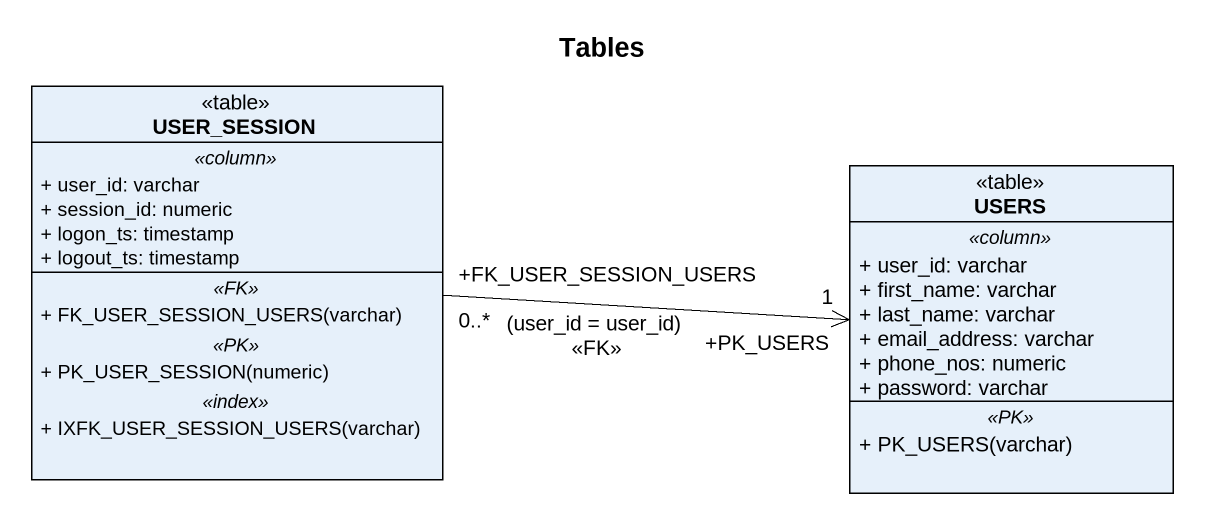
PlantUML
@startuml
title Tables
hide circle
hide empty members
skinparam classAttributeIconSize 0
class USER_SESSION <<table>> {
  .. <<column>> ..
  + user_id: varchar
  + session_id: numeric
  + logon_ts: timestamp
  + logout_ts: timestamp
  .. <<FK>> ..
  + FK_USER_SESSION_USERS(varchar)
  .. <<PK>> ..
  + PK_USER_SESSION(numeric)
  .. <<index>> ..
  + IXFK_USER_SESSION_USERS(varchar)
}
class USERS <<table>> {
  .. <<column>> ..
  + user_id: varchar
  + first_name: varchar
  + last_name: varchar
  + email_address: varchar
  + phone_nos: numeric
  + password: varchar
  .. <<PK>> ..
  + PK_USERS(varchar)
}
USER_SESSION "+FK_USER_SESSION_USERS\n0..*" -right-> "+PK_USERS\n1" USERS : (user_id = user_id)\n<<FK>>
@enduml
